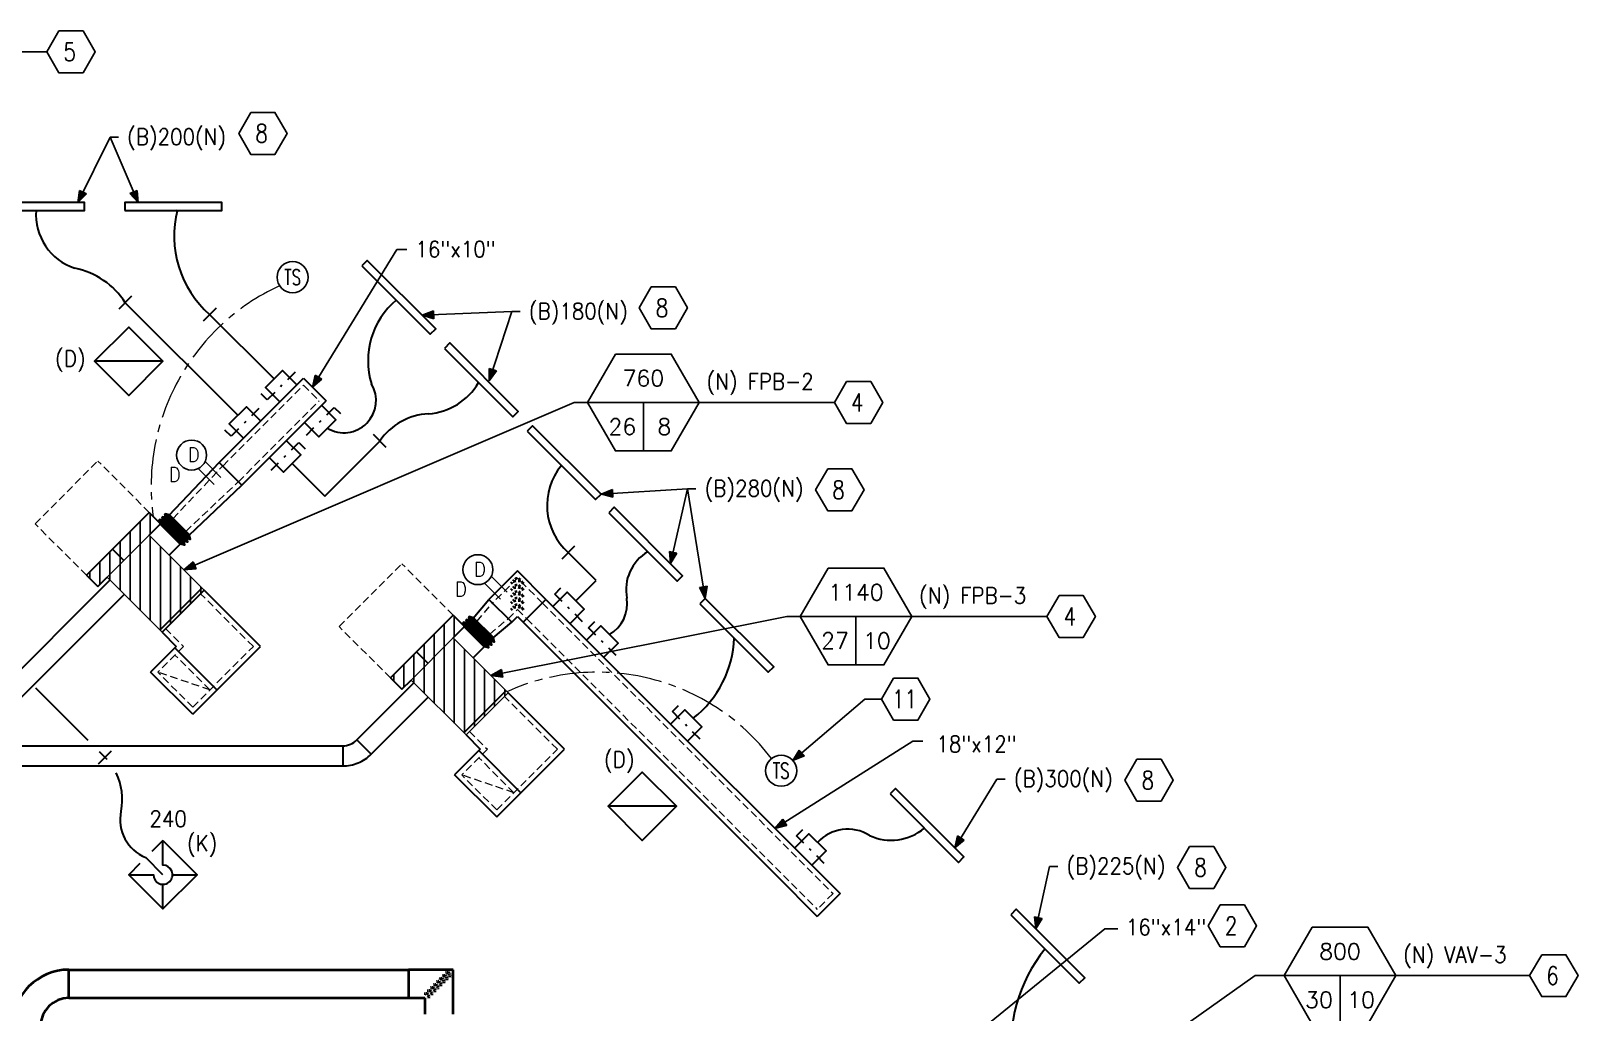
# Model space of a CAD drawing. Header units: inches. Extents: x 51 to 3278, y 66 to 1678.
# Drawn here: x 2255 to 3022, y 1128 to 1615 of the extents above; entities that cross this region are included whole.
import ezdxf
from ezdxf.enums import TextEntityAlignment as Align

# ---------------------------------------------------------------- set-up
doc = ezdxf.new("R2010")
doc.units = ezdxf.units.IN
doc.header["$LTSCALE"] = 30
doc.header["$MEASUREMENT"] = 0
for name, pattern in [('CENTER2', [1.125, 0.75, -0.125, 0.125, -0.125]), ('HIDDEN', [0.375, 0.25, -0.125]), ('HIDDEN2', [0.1875, 0.125, -0.0625])]:
    doc.linetypes.add(name, pattern=pattern)
for name, color, linetype, lineweight in [('E-FIRE-NEWW', 1, 'Continuous', 25), ('LIN', 4, 'HIDDEN2', 18), ('m-devc-text', 71, 'Continuous', 25), ('M-HATCH', 32, 'Continuous', 25), ('M-HVAC-EXST-DUCT', 4, 'Continuous', 40), ('m-hvac-fpbs', 1, 'Continuous', 25), ('M-HVAC-NEWW-DIFF', 6, 'Continuous', 30), ('M-HVAC-NEWW-DUCT', 1, 'Continuous', 30), ('M-HVAC-NEWW-STAT', 3, 'Continuous', 25), ('M-HVAC-NEWW-STAT-WIRE', 2, 'CENTER2', 20), ('M-TEXT', 71, 'Continuous', 25), ('ODUCT', 241, 'HIDDEN', 20)]:
    doc.layers.add(name, color=color, linetype=linetype, lineweight=lineweight)
doc.styles.add('A', font='SIMPLEX.shx', dxfattribs={"width": 0.9, "height": 8})
doc.styles.get("Standard").update_dxf_attribs({"font": 'simplex.shx'})
doc.dimstyles.get("Standard").update_dxf_attribs({"dimtxt": 0.18, "dimasz": 0.18, "dimexe": 0.18, "dimexo": 0.0625, "dimgap": 0.09, "dimtad": 0, "dimtih": 1, "dimtoh": 1, "dimdec": 4, "dimzin": 0, "dimdsep": 46, "dimtxsty": 'Standard', "dimcen": 0.09, "dimadec": 0, "dimazin": 0, "dimtfac": 1, "dimtdec": 4, "dimtofl": 0, "dimtmove": 0, "dimatfit": 3, "dimfxl": 1, "dimtolj": 1, "dimtzin": 0, "dimarcsym": 0})

# ---------------------------------------------------------------- blocks, each defined once
blk = doc.blocks.new('AHJ')
for p, q in [((-6, 2), (0, 0)), ((-6, -2), (-6, 2)), ((0, 0), (-6, -2))]:
    blk.add_line(p, q)
blk.add_solid([(0, 0), (-6, 2), (-6, -2)])
blk = doc.blocks.new('Std-Blk14')
blk.add_lwpolyline([(0.0625, 0.1083), (0, 0), (0.0625, -0.1083), (0.1875, -0.1083), (0.25, 0), (0.1875, 0.1083)], close=True)
at = {"layer": 'M-TEXT', "width": 0.8}
blk.add_attdef('TYPE', text='', height=0.0938, dxfattribs=at).set_placement((0.1185, 0), align=Align.MIDDLE)
blk = doc.blocks.new('std-blk02')
blk.add_lwpolyline([(-0.0548, 0.1103), (-0.1173, 0.0021), (-0.0548, -0.1062), (0.0702, -0.1062), (0.1327, 0.0021), (0.0702, 0.1103)], close=True)
at = {"layer": 'M-TEXT', "width": 0.8}
blk.add_attdef('TYPE', text='', height=0.0938, dxfattribs=at).set_placement((0.0012, 0.0021), align=Align.MIDDLE)
blk = doc.blocks.new('Hva-Dif06')
at = {"linetype": 'Continuous'}
blk.add_lwpolyline([(48, 3.82), (0, 3.82), (0, 0), (48, 0)], close=True, dxfattribs=at)
blk = doc.blocks.new('Hva-Tst03')
at = {"ltscale": 0.35}
blk.add_circle((0, 0), 0.0804, dxfattribs=at)
at = {"layer": 'm-devc-text', "width": 0.7}
blk.add_attdef('TS', text='', height=0.0802, dxfattribs=at).set_placement((0, 0), align=Align.MIDDLE)
blk = doc.blocks.new('Hva-Ftg02')
blk.add_line((-0.1011, 0.0521), (-0.1011, 0.0975))
at = {"linetype": 'Continuous'}
for p, q in [((-0.0469, 0.0521), (-0.1011, 0.0521)), ((0.0059, 0.0521), (-0.0059, 0.0521)), ((0.1011, 0.0521), (0.0469, 0.0521))]:
    blk.add_line(p, q, dxfattribs=at)
blk.add_lwpolyline([(0.0625, 0), (0.0625, 0.1042), (-0.0625, 0.1042), (-0.0625, 0)])
blk = doc.blocks.new('HVA-bkt2')
blk.add_line((0, 0.046875), (0, -0.046875))
blk = doc.blocks.new('Hva-Std03')
for p, q in [((-0.2887, 0), (0.2887, 0)), ((0, 0), (0, -0.25))]:
    blk.add_line(p, q)
blk.add_lwpolyline([(-0.1443, 0.25), (-0.2887, 0), (-0.1443, -0.25), (0.1443, -0.25), (0.2887, 0), (0.1443, 0.25)], close=True)
for p in [(0, 0.125), (-0.1083, -0.125), (0.1083, -0.125)]:
    blk.add_attdef('#', text='', height=0.0833).set_placement(p, align=Align.MIDDLE)
blk = doc.blocks.new('Hva-Ret01')
at = {"ltscale": 0.5}
blk.add_lwpolyline([(0, 24), (24, 0), (0, 0), (0, 24), (24, 0), (24, 24)], close=True, dxfattribs=at)
blk = doc.blocks.new('Hva-Dif01')
for p, q in [((0, 24), (8.65, 15.35)), ((24, 16.22), (24, 24)), ((8.65, 8.65), (0, 0)), ((12, 12), (24, 12)), ((24, 0), (24, 7.78))]:
    blk.add_line(p, q)
blk.add_lwpolyline([(24, 0), (0, 0), (0, 24), (24, 24), (15.35, 15.35, 2.414214), (15.35, 8.65)], format="xyb", close=True)

msp = doc.modelspace()

# ---------------------------------------------------------------- hatches: boundary and pattern name
at = {"layer": 'M-HATCH'}
h = msp.add_hatch(dxfattribs=at)
h.set_pattern_fill('ANSI31', color=256, scale=40, angle=45, style=0)
h.set_pattern_definition([(90, (-9750.6703, -1629.0463), (-5, 9e-16), [])])
h.paths.add_polyline_path([(2292.93, 1344.01), (2320.16, 1316.78), (2341.02, 1337.64), (2313.79, 1364.87), (2319.45, 1370.52), (2313.79, 1376.18), (2282.68, 1345.07), (2288.34, 1339.41)])
h = msp.add_hatch(dxfattribs=at)
h.set_pattern_fill('ANSI31', color=256, scale=40, angle=45, style=0)
h.set_pattern_definition([(90, (-9600, -1680), (-5, 9e-16), [])])
h.paths.add_polyline_path([(2443.6, 1293.05), (2470.83, 1265.83), (2491.69, 1286.69), (2464.46, 1313.91), (2470.12, 1319.57), (2464.46, 1325.23), (2433.35, 1294.11), (2439.01, 1288.46)])

# ---------------------------------------------------------------- linework, layer by layer
at = {"layer": 'E-FIRE-NEWW'}
for p, q in [((2338.05, 1397.95), (2345.96, 1390.04)), ((2341.46, 1401.36), (2349.36, 1393.45)), ((2483.34, 1344.53), (2491.25, 1336.63)), ((2479.93, 1341.13), (2487.84, 1333.22))]:
    msp.add_line(p, q, dxfattribs=at)
for centre in [(2334.82, 1404.59), (2476.7, 1347.77)]:
    msp.add_circle(centre, 7.43, dxfattribs=at)
at = {"layer": 'LIN'}
for p, q in [((2350.21, 1399.16), (2390.25, 1439.2)), ((2390.25, 1439.2), (2398.03, 1431.42)), ((2357.99, 1391.38), (2398.03, 1431.42)), ((2257.22, 1370.52), (2288.34, 1401.63)), ((2313.79, 1376.18), (2288.34, 1401.63)), ((2325.51, 1373.05), (2350.26, 1399.21)), ((2331.87, 1366.68), (2358.04, 1391.43)), ((2282.68, 1345.07), (2257.22, 1370.52)), ((2407.89, 1319.57), (2439.01, 1350.68)), ((2464.46, 1325.23), (2439.01, 1350.68)), ((2496.28, 1343.61), (2483.91, 1331.24)), ((2508.66, 1331.24), (2496.28, 1343.61)), ((2365.41, 1309.71), (2339.25, 1335.87)), ((2476.27, 1322.2), (2484.05, 1331.39)), ((2491.69, 1323.46), (2496.28, 1328.05)), ((2496.28, 1328.05), (2500.88, 1323.46)), ((2508.66, 1331.24), (2652.72, 1187.17)), ((2433.35, 1294.11), (2407.89, 1319.57)), ((2482.65, 1315.82), (2491.84, 1323.6)), ((2500.88, 1323.46), (2644.94, 1179.39)), ((2321.92, 1318.55), (2330.76, 1309.71)), ((2330.76, 1309.71), (2318.04, 1296.98)), ((2343.85, 1288.14), (2326.52, 1305.47)), ((2335.36, 1279.66), (2365.41, 1309.71)), ((2335.36, 1279.66), (2318.04, 1296.98)), ((2343.85, 1288.14), (2318.04, 1296.98)), ((2516.08, 1258.76), (2489.92, 1284.92)), ((2472.6, 1267.6), (2481.43, 1258.76)), ((2481.43, 1258.76), (2468.71, 1246.03)), ((2486.03, 1228.71), (2516.08, 1258.76)), ((2494.52, 1237.19), (2477.19, 1254.51)), ((2486.03, 1228.71), (2468.71, 1246.03)), ((2494.52, 1237.19), (2468.71, 1246.03)), ((2652.72, 1187.17), (2644.94, 1179.39))]:
    msp.add_line(p, q, dxfattribs=at)
at = {"layer": 'M-HVAC-EXST-DUCT'}
for p, q in [((2323.69, 1374.76), (2323.69, 1374.76)), ((2323.69, 1374.76), (2333.59, 1364.87)), ((2323.69, 1374.76), (2333.59, 1364.87)), ((2333.59, 1364.87), (2333.59, 1364.87)), ((2494.55, 1342.71), (2494.04, 1342.08)), ((2498.24, 1342.15), (2498.64, 1341.66)), ((2493.6, 1341.53), (2493.05, 1340.84)), ((2493.6, 1338.28), (2493.05, 1337.59)), ((2493.6, 1335.03), (2493.05, 1334.34)), ((2494.55, 1339.46), (2494.04, 1338.83)), ((2494.55, 1336.21), (2494.04, 1335.58)), ((2498.24, 1338.9), (2498.64, 1338.41)), ((2498.24, 1335.65), (2498.64, 1335.16)), ((2498.93, 1341.3), (2499.3, 1340.84)), ((2498.93, 1338.05), (2499.3, 1337.59)), ((2498.93, 1334.8), (2499.3, 1334.34)), ((2493.6, 1331.78), (2493.05, 1331.09)), ((2493.6, 1328.53), (2493.05, 1327.84)), ((2494.55, 1332.96), (2494.04, 1332.33)), ((2494.55, 1329.71), (2494.04, 1329.08)), ((2498.24, 1332.4), (2498.64, 1331.91)), ((2498.24, 1329.15), (2498.64, 1328.66)), ((2498.93, 1331.55), (2499.3, 1331.09)), ((2498.93, 1328.3), (2499.3, 1327.84)), ((2474.36, 1323.81), (2484.26, 1313.91)), ((2474.36, 1323.81), (2484.26, 1313.91)), ((2274.01, 1149.47), (2330.13, 1149.47)), ((2274.01, 1135.47), (2274.01, 1149.47)), ((2330.13, 1149.47), (2386.26, 1149.47)), ((2386.26, 1149.47), (2386.26, 1149.48)), ((2386.26, 1149.47), (2442.38, 1149.47)), ((2442.38, 1149.47), (2442.38, 1149.48)), ((2464.38, 1149.47), (2442.38, 1149.47)), ((2442.38, 1149.47), (2442.38, 1135.47)), ((2442.38, 1149.47), (2442.38, 1135.47)), ((2456.59, 1143.57), (2456.15, 1143.53)), ((2457.34, 1143.66), (2456.93, 1143.61)), ((2458.09, 1145.08), (2457.65, 1145.03)), ((2458.84, 1145.16), (2458.44, 1145.11)), ((2459.59, 1146.58), (2459.15, 1146.53)), ((2459.89, 1143.11), (2459.86, 1142.82)), ((2459.95, 1143.65), (2459.91, 1143.34)), ((2460.34, 1146.66), (2459.94, 1146.62)), ((2461.09, 1148.08), (2460.65, 1148.03)), ((2461.39, 1144.61), (2461.36, 1144.32)), ((2461.45, 1145.15), (2461.42, 1144.84)), ((2461.84, 1148.16), (2461.44, 1148.12)), ((2462.89, 1146.12), (2462.86, 1145.82)), ((2462.95, 1146.66), (2462.92, 1146.35)), ((2464.38, 1127.47), (2464.38, 1149.47)), ((2274.01, 1135.47), (2330.13, 1135.47)), ((2330.13, 1135.47), (2330.13, 1135.48)), ((2330.13, 1135.47), (2386.26, 1135.47)), ((2386.26, 1135.47), (2386.26, 1135.48)), ((2386.26, 1135.47), (2442.38, 1135.47)), ((2442.38, 1135.47), (2442.38, 1135.48)), ((2442.38, 1135.47), (2450.38, 1135.47)), ((2450.58, 1137.56), (2450.14, 1137.51)), ((2450.38, 1135.47), (2450.38, 1127.47)), ((2451.33, 1137.65), (2450.92, 1137.6)), ((2452.08, 1139.07), (2451.64, 1139.02)), ((2452.38, 1135.6), (2452.34, 1135.3)), ((2452.44, 1136.14), (2452.4, 1135.83)), ((2452.83, 1139.15), (2452.43, 1139.1)), ((2453.58, 1140.57), (2453.14, 1140.52)), ((2453.88, 1137.1), (2453.85, 1136.81)), ((2453.94, 1137.64), (2453.9, 1137.33)), ((2454.33, 1140.65), (2453.93, 1140.61)), ((2455.08, 1142.07), (2454.64, 1142.02)), ((2455.38, 1138.6), (2455.35, 1138.31)), ((2455.44, 1139.14), (2455.41, 1138.83)), ((2455.83, 1142.15), (2455.43, 1142.11)), ((2456.88, 1140.11), (2456.85, 1139.81)), ((2456.94, 1140.65), (2456.91, 1140.34)), ((2458.39, 1141.61), (2458.36, 1141.32)), ((2458.45, 1142.15), (2458.41, 1141.84))]:
    msp.add_line(p, q, dxfattribs=at)
for points in [[(2332.71, 1361.51), (2332.18, 1363.45), (2322.28, 1373.35), (2320.33, 1373.88), (2332.71, 1361.51), (2330.76, 1362.04), (2320.86, 1371.94), (2320.33, 1373.88)], [(2334.12, 1362.92), (2333.59, 1364.87), (2323.69, 1374.76), (2321.75, 1375.3), (2334.12, 1362.92), (2332.18, 1363.45), (2322.28, 1373.35), (2321.75, 1375.3)], [(2331.29, 1360.09), (2330.76, 1362.04), (2320.86, 1371.94), (2318.92, 1372.47), (2331.29, 1360.09), (2329.35, 1360.62), (2319.45, 1370.52), (2318.92, 1372.47)], [(2481.96, 1309.14), (2481.43, 1311.08), (2471.53, 1320.98), (2469.59, 1321.51), (2481.96, 1309.14), (2480.02, 1309.67), (2470.12, 1319.57), (2469.59, 1321.51)], [(2483.38, 1310.55), (2482.85, 1312.5), (2472.95, 1322.4), (2471, 1322.93), (2483.38, 1310.55), (2481.43, 1311.08), (2471.53, 1320.98), (2471, 1322.93)], [(2484.79, 1311.97), (2484.26, 1313.91), (2474.36, 1323.81), (2472.42, 1324.34), (2484.79, 1311.97), (2482.85, 1312.5), (2472.95, 1322.4), (2472.42, 1324.34)]]:
    msp.add_lwpolyline(points, dxfattribs=at)
for centre, radius, start, end in [((2496.17, 1337.72), 4.42, 97.83919, 115.22405), ((2496.17, 1341.14), 2.26, 88.65961, 121.70254), ((2496.17, 1337.72), 4.42, 68.78629, 83.77627), ((2496.17, 1341.14), 2.26, 44.25198, 70.17821), ((2496.17, 1337.72), 4.42, 125.78822, 135.00016), ((2496.17, 1334.47), 4.42, 125.78822, 135.00016), ((2496.17, 1331.22), 4.42, 125.78822, 135.00016), ((2496.17, 1334.47), 4.42, 97.83919, 115.22405), ((2496.17, 1331.22), 4.42, 97.83919, 115.22405), ((2496.17, 1337.89), 2.26, 88.65961, 121.70254), ((2496.17, 1334.64), 2.26, 88.65961, 121.70254), ((2496.17, 1334.47), 4.42, 68.78629, 83.77627), ((2496.17, 1331.22), 4.42, 68.78629, 83.77627), ((2496.17, 1337.89), 2.26, 44.25198, 70.17821), ((2496.17, 1334.64), 2.26, 44.25198, 70.17821), ((2496.17, 1337.72), 4.42, 45.00016, 55.69836), ((2496.17, 1334.47), 4.42, 45.00016, 55.69836), ((2496.17, 1331.22), 4.42, 45.00016, 55.69836), ((2496.17, 1327.97), 4.42, 125.78822, 135.00016), ((2496.17, 1324.72), 4.42, 125.78822, 135.00016), ((2496.17, 1327.97), 4.42, 97.83919, 115.22405), ((2496.17, 1324.72), 4.42, 97.83919, 115.22405), ((2496.17, 1331.39), 2.26, 88.65961, 121.70254), ((2496.17, 1328.14), 2.26, 88.65961, 121.70254), ((2496.17, 1327.97), 4.42, 68.78629, 83.77627), ((2496.17, 1324.72), 4.42, 68.78629, 83.77627), ((2496.17, 1331.39), 2.26, 44.25198, 70.17821), ((2496.17, 1328.14), 2.26, 44.25198, 70.17821), ((2496.17, 1327.97), 4.42, 45.00016, 55.69836), ((2496.17, 1324.72), 4.42, 45.00016, 55.69836), ((2274.01, 1121.47), 28, 90, 180), ((2456.15, 1141.32), 2.21, 80.78812, 90.00006), ((2456.15, 1141.32), 2.21, 52.83908, 70.22394), ((2457.35, 1142.53), 1.13, 43.6595, 76.70244), ((2457.65, 1142.82), 2.21, 80.78812, 90.00006), ((2456.15, 1141.32), 2.21, 23.78618, 38.77617), ((2457.35, 1142.53), 1.13, 359.25187, 25.17811), ((2457.65, 1142.82), 2.21, 52.83908, 70.22394), ((2458.86, 1144.03), 1.13, 43.6595, 76.70244), ((2459.15, 1144.32), 2.21, 80.78812, 90.00006), ((2457.65, 1142.82), 2.21, 23.78618, 38.77617), ((2457.65, 1142.82), 2.21, 0.00006, 10.69826), ((2458.86, 1144.03), 1.13, 359.25187, 25.17811), ((2459.15, 1144.32), 2.21, 52.83908, 70.22394), ((2460.36, 1145.53), 1.13, 43.6595, 76.70244), ((2460.65, 1145.82), 2.21, 80.78812, 90.00006), ((2459.15, 1144.32), 2.21, 23.78618, 38.77617), ((2459.15, 1144.32), 2.21, 0.00006, 10.69826), ((2460.36, 1145.53), 1.13, 359.25187, 25.17811), ((2460.65, 1145.82), 2.21, 52.83908, 70.22394), ((2461.86, 1147.03), 1.13, 43.6595, 76.70244), ((2460.65, 1145.82), 2.21, 23.78618, 38.77617), ((2460.65, 1145.82), 2.21, 0.00006, 10.69826), ((2461.86, 1147.03), 1.13, 359.25187, 25.17811), ((2274.01, 1121.47), 14, 90, 180), ((2450.14, 1135.3), 2.21, 80.78812, 90.00006), ((2450.14, 1135.3), 2.21, 52.83908, 70.22394), ((2451.34, 1136.51), 1.13, 43.6595, 76.70244), ((2451.64, 1136.81), 2.21, 80.78812, 90.00006), ((2450.14, 1135.3), 2.21, 23.78618, 38.77617), ((2450.14, 1135.3), 2.21, 0.00006, 10.69826), ((2451.34, 1136.51), 1.13, 359.25187, 25.17811), ((2451.64, 1136.81), 2.21, 52.83908, 70.22394), ((2452.85, 1138.02), 1.13, 43.6595, 76.70244), ((2453.14, 1138.31), 2.21, 80.78812, 90.00006), ((2451.64, 1136.81), 2.21, 23.78618, 38.77617), ((2451.64, 1136.81), 2.21, 0.00006, 10.69826), ((2452.85, 1138.02), 1.13, 359.25187, 25.17811), ((2453.14, 1138.31), 2.21, 52.83908, 70.22394), ((2454.35, 1139.52), 1.13, 43.6595, 76.70244), ((2454.64, 1139.81), 2.21, 80.78812, 90.00006), ((2453.14, 1138.31), 2.21, 23.78618, 38.77617), ((2453.14, 1138.31), 2.21, 0.00006, 10.69826), ((2454.35, 1139.52), 1.13, 359.25187, 25.17811), ((2454.64, 1139.81), 2.21, 52.83908, 70.22394), ((2455.85, 1141.02), 1.13, 43.6595, 76.70244), ((2454.64, 1139.81), 2.21, 23.78618, 38.77617), ((2454.64, 1139.81), 2.21, 0.00006, 10.69826), ((2455.85, 1141.02), 1.13, 359.25187, 25.17811), ((2456.15, 1141.32), 2.21, 0.00006, 10.69826)]:
    msp.add_arc(centre, radius, start, end, dxfattribs=at)
at = {"layer": 'm-hvac-fpbs'}
for p, q in [((2292.93, 1344.01), (2313.79, 1364.87)), ((2313.79, 1364.87), (2341.02, 1337.64)), ((2292.93, 1344.01), (2320.16, 1316.78)), ((2320.16, 1316.78), (2341.02, 1337.64)), ((2443.6, 1293.05), (2464.46, 1313.91)), ((2464.46, 1313.91), (2491.69, 1286.69)), ((2443.6, 1293.05), (2470.83, 1265.83)), ((2491.69, 1286.69), (2470.83, 1265.83))]:
    msp.add_line(p, q, dxfattribs=at)
at = {"layer": 'M-HVAC-NEWW-DUCT'}
for p, q in [((2357.69, 1424.32), (2301.91, 1480.1, 0)), ((2375.66, 1442.29), (2343.74, 1474.21, 0)), ((2348.44, 1400.93), (2390.25, 1442.74)), ((2390.25, 1442.74), (2401.56, 1431.42)), ((2359.75, 1389.61), (2401.56, 1431.42)), ((2400.79, 1384.24, 0), (2428.06, 1411.51, 0)), ((2323.69, 1374.76), (2348.44, 1400.93)), ((2348.44, 1400.93), (2359.75, 1389.61)), ((2384.66, 1400.38), (2400.79, 1384.24, 0)), ((2333.59, 1364.87), (2359.75, 1389.61)), ((2282.68, 1345.07), (2313.79, 1376.18)), ((2313.79, 1376.18), (2319.45, 1370.52)), ((2313.79, 1364.87), (2319.45, 1370.52)), ((2301.24, 1352.31), (2295.59, 1357.97)), ((2323.69, 1354.97), (2329.35, 1360.62)), ((2535.27, 1342.43, 0), (2521.46, 1356.23, 0)), ((2233.21, 1281.45), (2294.35, 1342.59)), ((2282.68, 1345.07), (2288.34, 1339.41)), ((2288.34, 1339.41), (2292.93, 1344.01)), ((2496.28, 1347.15), (2482.14, 1333)), ((2510.43, 1333), (2496.28, 1347.15)), ((2525.2, 1332.37), (2535.27, 1342.43, 0)), ((2240.28, 1274.38), (2301.42, 1335.52)), ((2319.1, 1317.84), (2339.96, 1338.7)), ((2341.02, 1337.64), (2320.16, 1316.78)), ((2368.95, 1309.71), (2341.02, 1337.64)), ((2474.36, 1323.81), (2482.14, 1333)), ((2482.14, 1333), (2493.45, 1321.69)), ((2482.14, 1333), (2493.45, 1321.69)), ((2510.43, 1333), (2499.11, 1321.69)), ((2499.11, 1321.69), (2510.43, 1333)), ((2510.43, 1333), (2552.23, 1291.2)), ((2433.35, 1294.11), (2464.46, 1325.23)), ((2464.46, 1325.23), (2470.12, 1319.57)), ((2464.46, 1313.91), (2470.12, 1319.57)), ((2484.26, 1313.91), (2493.45, 1321.69)), ((2493.45, 1321.69), (2496.28, 1324.52)), ((2493.45, 1321.69), (2493.45, 1321.7)), ((2493.45, 1321.69), (2493.45, 1321.69)), ((2496.28, 1324.52), (2499.11, 1321.69)), ((2499.11, 1321.69), (2540.92, 1279.88)), ((2320.16, 1316.78), (2327.23, 1309.71)), ((2327.23, 1309.71), (2314.5, 1296.98)), ((2326.52, 1309), (2347.38, 1288.14)), ((2335.36, 1276.12), (2368.95, 1309.71)), ((2451.91, 1301.36), (2446.26, 1307.02)), ((2474.36, 1304.01), (2480.02, 1309.67)), ((2335.36, 1276.12), (2314.5, 1296.98)), ((2257.44, 1289.2, 0), (2281.03, 1265.62, 0)), ((2416.77, 1263.39), (2445.02, 1291.64)), ((2433.35, 1294.11), (2439.01, 1288.46)), ((2439.01, 1288.46), (2443.6, 1293.05)), ((2552.23, 1291.2), (2656.26, 1187.17)), ((2423.84, 1256.32), (2452.09, 1284.57)), ((2469.77, 1266.89), (2490.63, 1287.75)), ((2519.62, 1258.76), (2491.69, 1286.69)), ((2540.92, 1279.88), (2582.73, 1238.07)), ((2281.03, 1265.62, 0), (2283.35, 1263.29, 0)), ((2470.83, 1265.83), (2477.9, 1258.76)), ((2158.29, 1260.46), (2339.37, 1260.46)), ((2339.37, 1260.46), (2409.7, 1260.46)), ((2409.7, 1260.46), (2409.7, 1250.46)), ((2416.77, 1263.39), (2423.84, 1256.32)), ((2477.9, 1258.76), (2465.17, 1246.03)), ((2477.19, 1258.05), (2498.05, 1237.19)), ((2486.03, 1225.17), (2519.62, 1258.76)), ((2158.29, 1250.46), (2335.23, 1250.46)), ((2335.23, 1250.46), (2409.7, 1250.46)), ((2486.03, 1225.17), (2465.17, 1246.03)), ((2465.17, 1246.03), (2486.03, 1225.17)), ((2582.73, 1238.07), (2624.53, 1196.27)), ((2624.53, 1196.27), (2644.94, 1175.86)), ((2656.26, 1187.17), (2644.94, 1175.86)), ((2656.26, 1187.17), (2644.94, 1175.86)), ((2656.26, 1187.17), (2656.26, 1187.18)), ((2656.26, 1187.17), (2656.26, 1187.18)), ((2644.94, 1175.86), (2644.94, 1175.87))]:
    msp.add_line(p, q, dxfattribs=at)
at = {"layer": 'M-HVAC-NEWW-DUCT', "linetype": 'HIDDEN2'}
msp.add_line((2289.01, 1257.63, 0), (2291.89, 1254.75, 0), dxfattribs=at)
at = {"layer": 'M-HVAC-NEWW-DUCT'}
for points in [[(2409.7, 1260.46, 0.098491), (2413.52, 1261.22, 0.098491), (2416.77, 1263.39)], [(2409.7, 1250.46, 0.098491), (2417.35, 1251.98, 0.098491), (2423.84, 1256.32)]]:
    msp.add_lwpolyline(points, format="xyb", dxfattribs=at)
for centre, radius, start, end in [((2378.17, 1513.23, 0), 52.04, 165.64409, 228.57118), ((2285.89, 1523.95, 0), 28.25, 176.07485, 251.55574), ((2269.47, 1459.4, 0), 38.49, 32.54786, 78.78825), ((2461.99, 1451.29), 39.72, 130.61962, 196.6754), ((2410.22, 1431.65), 16, 239.61307, 30.99378), ((2449.84, 1456.57, 0), 31.62, 274.34055, 329.44204), ((2453.8, 1393.87, 0), 31.21, 92.88668, 145.58296), ((2542.34, 1379.62, 0), 31.35, 140.69274, 228.24744), ((2572.02, 1337.81), 21.88, 120.535, 191.11149), ((2532.97, 1331.01), 17.77, 300.21698, 8.37467), ((2550.6, 1315.82), 53.13, 308.24299, 357.9059), ((2271.25, 1234.11, 0), 29.19, 348.10804, 26.27881), ((2319.73, 1223.9, 0), 20.36, 168.10804, 248.04249), ((2681.56, 1239.19), 25.54, 245.28415, 309.93646), ((2660.02, 1198.68), 20.44, 57.9055, 137.24789), ((2818.66, 1111.09, 0), 77.94, 141.34655, 187.0443)]:
    msp.add_arc(centre, radius, start, end, dxfattribs=at)
at = {"layer": 'M-HVAC-NEWW-DUCT', "linetype": 'HIDDEN2'}
msp.add_arc((2271.25, 1234.11, 0), 29.19, 41.99367, 44.99971, dxfattribs=at)
at = {"layer": 'M-HVAC-NEWW-STAT-WIRE'}
for centre, radius, start, end in [((2424.34, 1389.02), 109.58, 114.7826, 187.77131), ((2535.92, 1188.41), 108.53, 37.29753, 114.38273)]:
    msp.add_arc(centre, radius, start, end, dxfattribs=at)
at = {"layer": 'M-TEXT'}
for p, q in [((2196.04, 1604.44, 0), (2263.01, 1604.44, 0)), ((2586.43, 1430.66, 0), (2653.4, 1430.66, 0)), ((2691.8, 1324.55, 0), (2758.77, 1324.55, 0)), ((2931.73, 1146.52, 0), (2998, 1146.52, 0))]:
    msp.add_line(p, q, dxfattribs=at)
at = {"layer": 'ODUCT'}
for p, q in [((2482.14, 1333), (2482.14, 1333.01)), ((2482.14, 1333), (2482.14, 1333)), ((2474.36, 1323.81), (2474.36, 1323.81)), ((2484.26, 1313.91), (2484.26, 1313.91)), ((2335.36, 1276.12), (2335.36, 1276.13)), ((2540.92, 1279.88), (2540.92, 1279.89)), ((2594.04, 1249.39), (2594.04, 1249.4)), ((2582.73, 1238.07), (2582.73, 1238.08)), ((2486.03, 1225.17), (2486.03, 1225.18)), ((2624.53, 1196.27), (2624.53, 1196.28))]:
    msp.add_line(p, q, dxfattribs=at)

# ---------------------------------------------------------------- block references
at = {"layer": 'M-HVAC-NEWW-DIFF'}
for name, p, rotation in [('Hva-Dif06', (2281.71, 1529.71, 0), 180), ('Hva-Dif06', (2349.71, 1529.71, 0), 180), ('Hva-Dif06', (2455.8, 1467.17, 0), 135), ('Hva-Ret01', (2303.64, 1468.06, 0), 225), ('Hva-Dif06', (2496.74, 1426.23, 0), 135), ('Hva-Dif06', (2537.76, 1385.21, 0), 135), ('Hva-Dif06', (2578.2, 1344.77, 0), 135), ('Hva-Dif06', (2623.36, 1299.61, 0), 135), ('Hva-Ret01', (2558.19, 1247.45, 0), 225), ('Hva-Dif06', (2717.62, 1205.34, 0), 135), ('Hva-Dif01', (2337.58, 1196.54, 0), 134.9999999999999), ('Hva-Dif06', (2777.47, 1145.5, 0), 135)]:
    msp.add_blockref(name, p, dxfattribs=dict(at, rotation=rotation))
at = {"layer": 'M-HVAC-NEWW-DUCT'}
for name, p, xscale, yscale, zscale, rotation in [('HVA-bkt2', (2301.91, 1480.11, 0), 96, 96, 96, 315.0000289661747), ('HVA-bkt2', (2343.73, 1474.22, 0), 96, 96, 96, 315.0000289661747), ('Hva-Ftg02', (2382.73, 1435.22), 95.99999999999973, 95.99999999999973, 95.99999999999973, 45.00016364923035), ('Hva-Ftg02', (2364.77, 1417.25), 95.99999999999973, 95.99999999999973, 95.99999999999973, 45.00016364923035), ('Hva-Ftg02', (2395.05, 1424.91), 96.00000000000006, 96.00000000000006, 96.00000000000006, 225.0001636492429), ('Hva-Ftg02', (2377.59, 1407.45), 96.00000000000006, 96.00000000000006, 96.00000000000006, 225.0001636492429), ('HVA-bkt2', (2428.07, 1411.52, 0), 96, 96, 96, 224.9999932809504), ('HVA-bkt2', (2521.46, 1356.24, 0), 96, 96, 96, 314.9999918999704), ('Hva-Ftg02', (2518.13, 1325.3), 95.9999999999997, 95.9999999999997, 95.9999999999997, 314.9999531900833), ('Hva-Ftg02', (2534.85, 1308.58), 95.9999999999997, 95.9999999999997, 95.9999999999997, 314.9999531900833), ('Hva-Ftg02', (2576.41, 1267.02), 95.9999999999997, 95.9999999999997, 95.9999999999997, 314.9999531900833), ('Hva-Ftg02', (2637.94, 1205.48), 95.9999999999997, 95.9999999999997, 95.9999999999997, 314.9999531900833)]:
    msp.add_blockref(name, p, dxfattribs=dict(at, xscale=xscale, yscale=yscale, zscale=zscale, rotation=rotation))
at = {"layer": 'M-HVAC-NEWW-DUCT', "linetype": 'HIDDEN2', "xscale": 96, "yscale": 96, "zscale": 96, "rotation": 134.9997156262956}
msp.add_blockref('HVA-bkt2', (2291.89, 1254.75, 0), dxfattribs=at)
at = {"layer": 'M-HVAC-NEWW-STAT', "xscale": 96, "yscale": 96, "zscale": 96}
for p in [(2384.87, 1492.74), (2627.03, 1248.11)]:
    msp.add_blockref('Hva-Tst03', p, dxfattribs=at).add_auto_attribs({'TS': 'TS'})
at = {"layer": 'M-TEXT', "xscale": 96, "yscale": 96, "zscale": 96}
for name, p, values in [('std-blk02', (2274.27, 1604.24, 0), {'TYPE': '5'}), ('std-blk02', (2369.4, 1563.83, 0), {'TYPE': '8'}), ('std-blk02', (2567.85, 1477.33, 0), {'TYPE': '8'}), ('std-blk02', (2664.65, 1430.46, 0), {'TYPE': '4'}), ('std-blk02', (2655.34, 1387.16, 0), {'TYPE': '8'}), ('std-blk02', (2770.03, 1324.35, 0), {'TYPE': '4'}), ('Std-Blk14', (2676.78, 1283.64), {'TYPE': '11'}), ('std-blk02', (2808.62, 1243.23, 0), {'TYPE': '8'}), ('std-blk02', (2834.72, 1199.96, 0), {'TYPE': '8'}), ('std-blk02', (2849.93, 1171), {'TYPE': '2'}), ('std-blk02', (3009.26, 1146.32, 0), {'TYPE': '6'})]:
    msp.add_blockref(name, p, dxfattribs=at).add_auto_attribs(values)
at = {"layer": 'M-TEXT'}
ref = msp.add_blockref('Hva-Std03', (2558.71, 1430.66, 0), dxfattribs=dict(at, xscale=96, yscale=96, zscale=96))
ref.add_attrib('#', '760', dxfattribs={"layer": '0', "height": 8}).set_placement((2558.71, 1442.66, 0), align=Align.MIDDLE)
ref.add_attrib('#', '26', dxfattribs={"layer": '0', "height": 8}).set_placement((2548.32, 1418.66, 0), align=Align.MIDDLE)
ref.add_attrib('#', '8', dxfattribs={"layer": '0', "height": 8}).set_placement((2569.11, 1418.66, 0), align=Align.MIDDLE)
ref = msp.add_blockref('Hva-Std03', (2664.09, 1324.55, 0), dxfattribs=dict(at, xscale=96, yscale=96, zscale=96))
ref.add_attrib('#', '1140', dxfattribs={"layer": '0', "height": 8}).set_placement((2664.09, 1336.55, 0), align=Align.MIDDLE)
ref.add_attrib('#', '27', dxfattribs={"layer": '0', "height": 8}).set_placement((2653.7, 1312.55, 0), align=Align.MIDDLE)
ref.add_attrib('#', '10', dxfattribs={"layer": '0', "height": 8}).set_placement((2674.48, 1312.55, 0), align=Align.MIDDLE)
ref = msp.add_blockref('Hva-Std03', (2904.01, 1146.52, 0), dxfattribs=dict(at, xscale=96, yscale=96, zscale=96))
ref.add_attrib('#', '800', dxfattribs={"layer": '0', "height": 8}).set_placement((2904.01, 1158.52, 0), align=Align.MIDDLE)
ref.add_attrib('#', '30', dxfattribs={"layer": '0', "height": 8}).set_placement((2893.62, 1134.52, 0), align=Align.MIDDLE)
ref.add_attrib('#', '10', dxfattribs={"layer": '0', "height": 8}).set_placement((2914.41, 1134.52, 0), align=Align.MIDDLE)

# ---------------------------------------------------------------- texts
at = {"layer": 'M-HVAC-EXST-DUCT'}
for s, p in [('FULL JOINT                              AHU-1               Supply              121.000   107.000   121.000   107.000   14.000    14.000    56.125    4.71239   0.000     0.000     1         LEFT      92ED      ', (2386.26, 1149.47)), ('FULL JOINT                              AHU-1               Supply              121.000   107.000   121.000   107.000   14.000    14.000    56.125    4.71239   0.000     0.000     1         LEFT      9310      ', (2442.38, 1149.47)), ('FULL JOINT                              AHU-1               Supply              121.000   107.000   121.000   107.000   14.000    14.000    56.125    4.71239   0.000     0.000     1         RIGHT     92CA      ', (2330.13, 1135.47)), ('FULL JOINT                              AHU-1               Supply              121.000   107.000   121.000   107.000   14.000    14.000    56.125    4.71239   0.000     0.000     1         RIGHT     92ED      ', (2386.26, 1135.47)), ('FULL JOINT                              AHU-1               Supply              121.000   107.000   121.000   107.000   14.000    14.000    56.125    4.71239   0.000     0.000     1         RIGHT     9310      ', (2442.38, 1135.47))]:
    msp.add_text(s, height=0.00001, rotation=90, dxfattribs=at).set_placement(p)
at = {"layer": 'M-HVAC-NEWW-DUCT'}
for s, p in [('LEFT TRANSITION                         LP                  Supply              118.000   108.000   122.000   108.000   14.000    16.000    12.000    5.49779   18.435    0.000     0.997     RIGHT               ', (2493.45, 1321.69)), ('FULL JOINT                              LP                  Supply              122.000   108.000   122.000   108.000   16.000    16.000    59.125    3.92699   0.000     0.000     1         LEFT      11225     ', (2656.26, 1187.17)), ('RECTANGULAR END CAP                     LP                  Supply              122.000   108.000   122.000   108.000   16.000    16.000    0.0       3.92699   0.0       0.0       1.0       LEFT                ', (2656.26, 1187.17)), ('FULL JOINT                              LP                  Supply              122.000   108.000   122.000   108.000   16.000    16.000    59.125    3.92699   0.000     0.000     1         RIGHT     11225     ', (2644.94, 1175.86))]:
    msp.add_text(s, height=0.00001, rotation=90, dxfattribs=at).set_placement(p)
at = {"layer": 'M-TEXT', "style": 'A', "width": 0.9}
for s, height, p in [('(B)200(N)', 8, (2302.85, 1558.39, 0)), ('16"x10"', 8, (2445.75, 1502.61)), ('(B)180(N)', 8, (2501.97, 1471.89, 0)), ('(D)', 8, (2267.18, 1448.43, 0)), ('(N) FPB-2', 8, (2590.04, 1437.08, 0)), ('D', 7.2, (2332.93, 1401.15)), ('D', 7.2, (2323.51, 1391.32)), ('(B)280(N)', 8, (2589.08, 1384.1, 0)), ('D', 7.2, (2474.81, 1344.32)), ('D', 7.2, (2465.39, 1334.49)), ('(N) FPB-3', 8, (2695.42, 1330.97, 0)), ('18"x12"', 8, (2703.97, 1257.33)), ('(D)', 8, (2539.23, 1249.65, 0)), ('(B)300(N)', 8, (2742.36, 1240.17, 0)), ('240', 8, (2313.93, 1220.28, 0)), ('(K)', 8, (2332.48, 1208.16, 0)), ('(B)225(N)', 8, (2768.46, 1196.9, 0)), ('16"x14"', 8, (2797.89, 1166.54)), ('(N) VAV-3', 8, (2935.34, 1152.94, 0))]:
    msp.add_text(s, height=height, dxfattribs=at).set_placement(p)
at = {"layer": 'ODUCT'}
for s, p in [('LEFT TRANSITION                         LP                  Supply              118.000   108.000   122.000   108.000   14.000    16.000    12.000    5.49779   18.435    0.000     0.997     LEFT                ', (2482.14, 1333)), ('RECTANGULAR END CAP                     LP                  Supply              123.500   106.500   123.500   106.500   29.500    29.500    0.0       2.35619   0.0       0.0       1.0       LEFT                ', (2335.36, 1276.12)), ('FULL JOINT                              LP                  Supply              122.000   108.000   122.000   108.000   16.000    16.000    59.125    3.92699   0.000     0.000     1         RIGHT     110D2     ', (2540.92, 1279.88)), ('FULL JOINT                              LP                  Supply              122.000   108.000   122.000   108.000   16.000    16.000    59.125    3.92699   0.000     0.000     1         LEFT      11202     ', (2594.04, 1249.39)), ('FULL JOINT                              LP                  Supply              122.000   108.000   122.000   108.000   16.000    16.000    59.125    3.92699   0.000     0.000     1         RIGHT     11202     ', (2582.73, 1238.07)), ('RECTANGULAR END CAP                     LP                  Supply              123.500   106.500   123.500   106.500   29.500    29.500    0.0       2.35619   0.0       0.0       1.0       LEFT                ', (2486.03, 1225.17)), ('FULL JOINT                              LP                  Supply              122.000   108.000   122.000   108.000   16.000    16.000    59.125    3.92699   0.000     0.000     1         RIGHT     11202     ', (2624.53, 1196.27))]:
    msp.add_text(s, height=0.00001, rotation=90, dxfattribs=at).set_placement(p)

# ---------------------------------------------------------------- leaders
at = {"layer": 'M-TEXT'}
for points in [[(2278.49, 1529.71, 0), (2294.43, 1562.17, 0), (2298.54, 1562.17, 0)], [(2308.25, 1529.71, 0), (2294.43, 1562.17, 0), (2298.54, 1562.17, 0)], [(2394.74, 1438.24), (2436.5, 1506.5), (2441.5, 1506.5)], [(2449.1, 1473.87, 0), (2493.54, 1475.67, 0), (2497.66, 1475.67, 0)], [(2482.24, 1441.4, 0), (2493.54, 1475.67, 0), (2497.66, 1475.67, 0)], [(2330.97, 1347.69, 0), (2524.5, 1430.66, 0), (2531, 1430.66, 0)], [(2537.76, 1385.21, 0), (2580.66, 1387.88, 0), (2584.77, 1387.88, 0)], [(2572.22, 1350.75, 0), (2580.66, 1387.88, 0), (2584.77, 1387.88, 0)], [(2589.42, 1333.55, 0), (2580.66, 1387.88, 0), (2584.77, 1387.88, 0)], [(2483.1, 1295.28, 0), (2629.88, 1324.55, 0), (2636.38, 1324.55, 0)], [(2632.88, 1253.14), (2668.54, 1283.64), (2676.78, 1283.64)], [(2623.96, 1219.46), (2692.22, 1262.72), (2697.22, 1262.72)], [(2713.14, 1209.83, 0), (2733.94, 1243.95, 0), (2738.06, 1243.95, 0)], [(2753.3, 1169.67, 0), (2760.04, 1200.68, 0), (2764.15, 1200.68, 0)], [(2652.43, 1059.85), (2787.48, 1169.74), (2793.84, 1169.74)], [(2504.27, 893.94, 0), (2861.94, 1146.52, 0), (2876.3, 1146.52, 0)]]:
    msp.add_leader(points, dimstyle='Standard', override={"dimscale": 96, "dimasz": 0.01, "dimldrblk": 'AHJ'}, dxfattribs=at)

doc.saveas('drawing.dxf')
